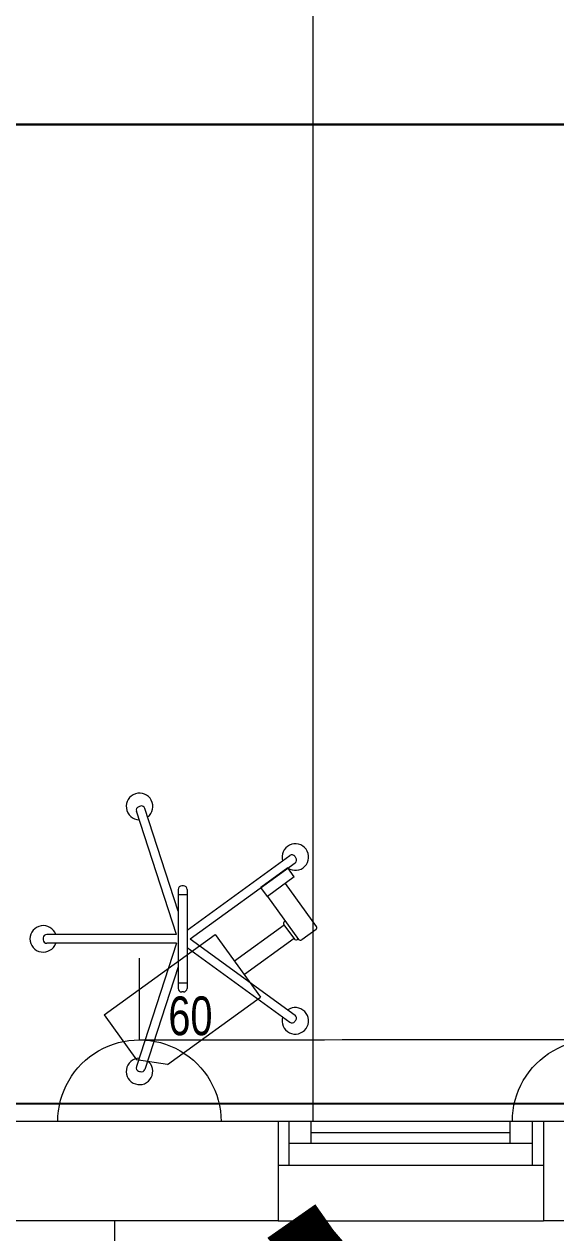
# Model space of a CAD drawing. Header units: metres. Extents: x 75097 to 220695, y -1557923 to -1361206.
# Drawn here: x 144793 to 145995, y -1411780 to -1409046 of the extents above; entities that cross this region are included whole.
import ezdxf

# ---------------------------------------------------------------- set-up
doc = ezdxf.new("R2010")
doc.units = ezdxf.units.M
doc.layers.get('0').update_dxf_attribs({"lineweight": 0})
for name, color, linetype, lineweight in [('A-100 - Copy$0$Aluminum', 8, 'Continuous', 0), ('A-100 - Copy$0$Medical Equipment and Furniture', 8, 'Continuous', 0), ('A-100 - Copy$0$Medical Equipment and Furniture1', 8, 'Continuous', 5), ('A-100 - Copy$0$Proj', 8, 'Continuous', 0), ('A-100 - Copy$0$Walls', 8, 'Continuous', 0), ('E-LG', 245, 'Continuous', 30)]:
    doc.layers.add(name, color=color, linetype=linetype, lineweight=lineweight)
doc.layers.add('A-100 - Copy$0$axes', color=8, linetype='Continuous')
doc.layers.add('E-POWR', color=7, linetype='Continuous', lineweight=9, true_color=0x4e7e3e)
doc.layers.add('REV 01', color=7, linetype='Continuous', lineweight=0, true_color=0xe41b4d)
doc.styles.add('A-100 - Copy$0$X3G_ENTITY_257CFD', font='swisscl.ttf', dxfattribs={"height": 200})

# ---------------------------------------------------------------- blocks, each defined once
blk = doc.blocks.new('NORMAL SOCKET')
at = {"layer": 'E-POWR'}
for p, q in [((0, 307.7), (0, 615.4)), ((-307.7, 0), (307.7, 0))]:
    blk.add_line(p, q, dxfattribs=at)
blk.add_ellipse((0, 0), major_axis=(32.8, 305.9), ratio=1, start_param=4.81904, end_param=7.960633, dxfattribs=at)
blk = doc.blocks.new('GI-041_dwg__U120-3902841-GI-041')
at = {"layer": 'E-POWR', "flags": 128}
blk.add_lwpolyline([(-0.1145, 0), (0.1145, 0), (0.1145, 0.1572), (-0.1145, 0.1572)], close=True, dxfattribs=at)
blk.add_lwpolyline([(0.2354, 0.1613), (0.2354, 0.0786), (0.1145, 0.0786)], dxfattribs=at)
blk = doc.blocks.new('A-100 - Copy$0$HF12177-P')
for p, q in [((-0.0196, -0.007), (-0.1885, 0.2255)), ((0, 0), (-0.1724, 0.2372)), ((0, 0), (0.1724, 0.2372)), ((0.0196, -0.007), (0.1885, 0.2255)), ((-0.0631, -0.027), (-0.2951, -0.1024)), ((-0.12, -0.015), (-0.12, -0.019)), ((-0.112, -0.007), (0.112, -0.007)), ((-0.112, -0.027), (0.112, -0.027)), ((-0.1, -0.007), (-0.1, -0.027)), ((0.0631, -0.027), (0.2951, -0.1024)), ((0.1, -0.007), (0.1, -0.027)), ((0.12, -0.015), (0.12, -0.019)), ((-0.01, -0.0308), (-0.2889, -0.1214)), ((-0.01, -0.0308), (-0.01, -0.324)), ((0.01, -0.0308), (0.01, -0.324)), ((0.01, -0.0308), (0.2889, -0.1214))]:
    blk.add_line(p, q)
for centre, radius, start, end in [((-0.1852, 0.2378), 0.03, 325.4712, 286.5288), ((0.1852, 0.2378), 0.03, 253.4712, 214.5288), ((-0.1821, 0.2302), 0.008, 126.3733, 216), ((0, -0.017), 0.315, 125.6267, 126.3733), ((-0.1788, 0.2325), 0.008, 36, 125.6267), ((0.1788, 0.2325), 0.008, 54.3733, 144), ((0, -0.017), 0.315, 53.6267, 54.3733), ((0.1821, 0.2302), 0.008, 324, 53.6267), ((-0.112, -0.015), 0.008, 90, 180), ((-0.112, -0.019), 0.008, 180, 270), ((0.112, -0.015), 0.008, 0, 90), ((0.112, -0.019), 0.008, 270, 0), ((-0.2996, -0.1144), 0.03, 37.4712, 358.5288), ((-0.2926, -0.11), 0.008, 108, 197.6267), ((0.2996, -0.1144), 0.03, 181.4712, 142.5288), ((0.2926, -0.11), 0.008, 342.3733, 72), ((0, -0.017), 0.315, 197.6267, 198.3733), ((-0.2914, -0.1138), 0.008, 198.3733, 288), ((0.2914, -0.1138), 0.008, 252, 341.6267), ((0, -0.017), 0.315, 341.6267, 342.3733), ((0, -0.332), 0.03, 109.4712, 70.5288), ((-0.002, -0.324), 0.008, 180, 269.6267), ((0.002, -0.324), 0.008, 270.3733, 0), ((0, -0.017), 0.315, 269.6267, 270.3733)]:
    blk.add_arc(centre, radius, start, end)
blk = doc.blocks.new('A-100 - Copy$0$MONITOR ARM PLAN')
for p, q in [((0.025, -0.49375, 0), (0.025, -0.18375, 0)), ((0.025, -0.18375, 0), (0.2, -0.18375, 0)), ((0.2, -0.44375, 0), (0.2, -0.18375, 0)), ((0.2, -0.44375, 0), (0.15, -0.49375, 0)), ((0.025, -0.49375, 0), (0.15, -0.49375, 0))]:
    blk.add_line(p, q)
at = {"layer": 'A-100 - Copy$0$Medical Equipment and Furniture1'}
for p, q in [((0.025, 0.0375), (0, 0.0375)), ((0, 0.0375), (0, -0.0375)), ((0.025, 0.0375), (0.025, -0.0375)), ((0.145, 0.0125), (0.025, 0.0125)), ((0.15, 0.0075), (0.15, -0.0325)), ((0.025, -0.0375), (0, -0.0375)), ((0.025, -0.0375), (0.145, -0.0375)), ((0.09375, -0.0375), (0.09375, -0.04)), ((0.09875, -0.045), (0.13875, -0.045)), ((0.1, -0.045), (0.1, -0.18375)), ((0.1375, -0.045), (0.1375, -0.18375)), ((0.14375, -0.0375), (0.14375, -0.04))]:
    blk.add_line(p, q, dxfattribs=at)
for centre, start, end in [((0.145, 0.0075, 0), 0, 90), ((0.09875, -0.04), 180, 270), ((0.13875, -0.04), 270, 360), ((0.145, -0.0325), 270, 0)]:
    blk.add_arc(centre, 0.005, start, end, dxfattribs=at)
blk = doc.blocks.new('A-100 - Copy')
at = {"layer": 'A-100 - Copy$0$Aluminum'}
for p, q in [((145966.7, -1411527.7, -2.4), (145366.7, -1411527.7, -2.4)), ((145391.7, -1411627.7, -2.4), (145391.7, -1411527.7, -2.4)), ((145441.7, -1411577.7, -2.4), (145441.7, -1411527.7, -2.4)), ((145891.7, -1411577.7, -2.4), (145891.7, -1411527.7, -2.4)), ((145941.7, -1411627.7, -2.4), (145941.7, -1411527.7, -2.4)), ((145441.7, -1411552.7, -2.4), (145891.7, -1411552.7, -2.4)), ((145941.7, -1411577.7, -2.4), (145391.7, -1411577.7, -2.4)), ((145966.7, -1411627.7, -2.4), (145366.7, -1411627.7, -2.4))]:
    blk.add_line(p, q, dxfattribs=at)
at = {"layer": 'A-100 - Copy$0$axes'}
blk.add_line((178940.3, -1411488.2, 2.4), (95846.6, -1411488.2, 2.4), dxfattribs=at)
at = {"layer": 'A-100 - Copy$0$Medical Equipment and Furniture'}
blk.add_line((145445.1, -1409027.7, -2.4), (145445.1, -1411527.7, -2.4), dxfattribs=at)
at = {"layer": 'A-100 - Copy$0$Proj'}
blk.add_line((145366.7, -1411752.7, 0), (145966.7, -1411752.7, 0), dxfattribs=at)
at = {"layer": 'A-100 - Copy$0$Walls'}
for p, q in [((145366.7, -1411527.7, 0), (144628.7, -1411527.7, 0)), ((145366.7, -1411527.7, 0), (145366.7, -1411752.7, 0)), ((146651.7, -1411527.7, 0), (145966.7, -1411527.7, 0)), ((145966.7, -1411527.7, 0), (145966.7, -1411752.7, 0)), ((145366.7, -1411752.7, 0), (144628.7, -1411752.7, 0)), ((146651.7, -1411752.7, 0), (145966.7, -1411752.7, 0))]:
    blk.add_line(p, q, dxfattribs=at)
at = {"layer": 'A-100 - Copy$0$Medical Equipment and Furniture', "extrusion": (-1.92689e-13, -1.39405e-12, -1), "xscale": -1000.000000000002, "yscale": 1000.000000000002, "zscale": -1000.000000000002, "rotation": 90.01496832471715}
blk.add_blockref('A-100 - Copy$0$HF12177-P', (-145167.9, -1411115.1, 0), dxfattribs=at)
at = {"layer": 'A-100 - Copy$0$Medical Equipment and Furniture', "xscale": 1000, "yscale": 1000, "zscale": 1000, "rotation": 305.9850316752795}
blk.add_blockref('A-100 - Copy$0$MONITOR ARM PLAN', (145358.4, -1410976.7, 0), dxfattribs=at)
at = {"layer": 'A-100 - Copy$0$Medical Equipment and Furniture', "insert": (145168.6, -1411245.3, 0), "char_height": 87.47, "attachment_point": 2, "style": 'A-100 - Copy$0$X3G_ENTITY_257CFD'}
blk.add_mtext('60', dxfattribs=at)

msp = doc.modelspace()

# ---------------------------------------------------------------- linework, layer by layer
at = {"layer": 'E-LG', "color": 1, "elevation": 0}
msp.add_lwpolyline([(124395.1, -1407647.8), (124528.1, -1407798.6), (130983, -1407798.6), (130983, -1409352.8), (131058.2, -1409491.7), (131153.3, -1409271.3), (142717.1, -1409271.3), (142717.1, -1410428.7), (142929.8, -1410497.7), (142780, -1410333.4), (142780, -1409273), (166814.1, -1409273), (167013.9, -1409485.6)], dxfattribs=at)
at = {"layer": 'E-POWR', "const_width": 3, "elevation": 0}
msp.add_lwpolyline([(150715, -1410305.1), (152865.9, -1410305.1), (152865.9, -1407415.2), (153000.3, -1407414.2), (159128.7, -1407414.2), (159128.7, -1411343.1), (146081, -1411343.1), (145053.3, -1411343.5)], dxfattribs=at)

# ---------------------------------------------------------------- block references
at = {"color": 85, "xscale": 2127.341102341351, "yscale": 2127.341102341351, "zscale": 2127.341102341351, "rotation": 269.9999999997816}
msp.add_blockref('GI-041_dwg__U120-3902841-GI-041', (144663.2, -1411996.3, 0), dxfattribs=at)
at = {"layer": 'E-POWR', "color": 85, "xscale": -0.6, "yscale": 0.6, "zscale": 0.6}
for p in [(145053.3, -1411528.1, 0), (146081, -1411527.7, 0)]:
    msp.add_blockref('NORMAL SOCKET', p, dxfattribs=at)

# ---------------------------------------------------------------- next in the draw order: block references
msp.add_blockref('A-100 - Copy', (0, 0))

# ---------------------------------------------------------------- next in the draw order: linework, layer by layer
at = {"layer": 'REV 01', "color": 3, "elevation": 0}
msp.add_lwpolyline([(155996, -1411752.3, 0, 132.5, -0.520567), (154671.1, -1411752.4, 0, 132.5, -0.520567), (153346.2, -1411752.5, 0, 132.5, -0.520567), (152021.3, -1411752.6, 0, 132.5, -0.520567), (150696.4, -1411752.7, 0, 132.5, -0.520567), (149371.5, -1411752.8, 0, 132.5, -0.520567), (148046.5, -1411753, 0, 132.5, -0.520567), (146721.6, -1411753.1, 0, 132.5, -0.520567), (145396.7, -1411753.2, 0, 132.5, -0.520567), (144071.8, -1411753.3, 0, 132.5, -0.520567), (143462.3, -1411039.4, 0, 132.5, -0.520567), (143465, -1409714.5, 0, 132.5, -0.520567), (143467.8, -1408389.6, 0, 132.5, -0.520567), (143470.1, -1407270.4, 0, 132.5, -0.520567), (144795.1, -1407270.3, 0, 132.5, -0.520567), (146120, -1407270.1, 0, 132.5, -0.520567), (147444.9, -1407270, 0, 132.5, -0.520567), (148769.8, -1407269.9, 0, 132.5, -0.520567), (150094.7, -1407269.8, 0, 132.5, -0.520567), (151419.6, -1407269.7, 0, 132.5, -0.520567), (152744.6, -1407269.6, 0, 132.5, -0.520567), (154069.5, -1407269.5, 0, 132.5, -0.520567), (155394.4, -1407269.3, 0, 132.5, -0.520567)], format="xyseb", dxfattribs=at)

doc.saveas('drawing.dxf')
